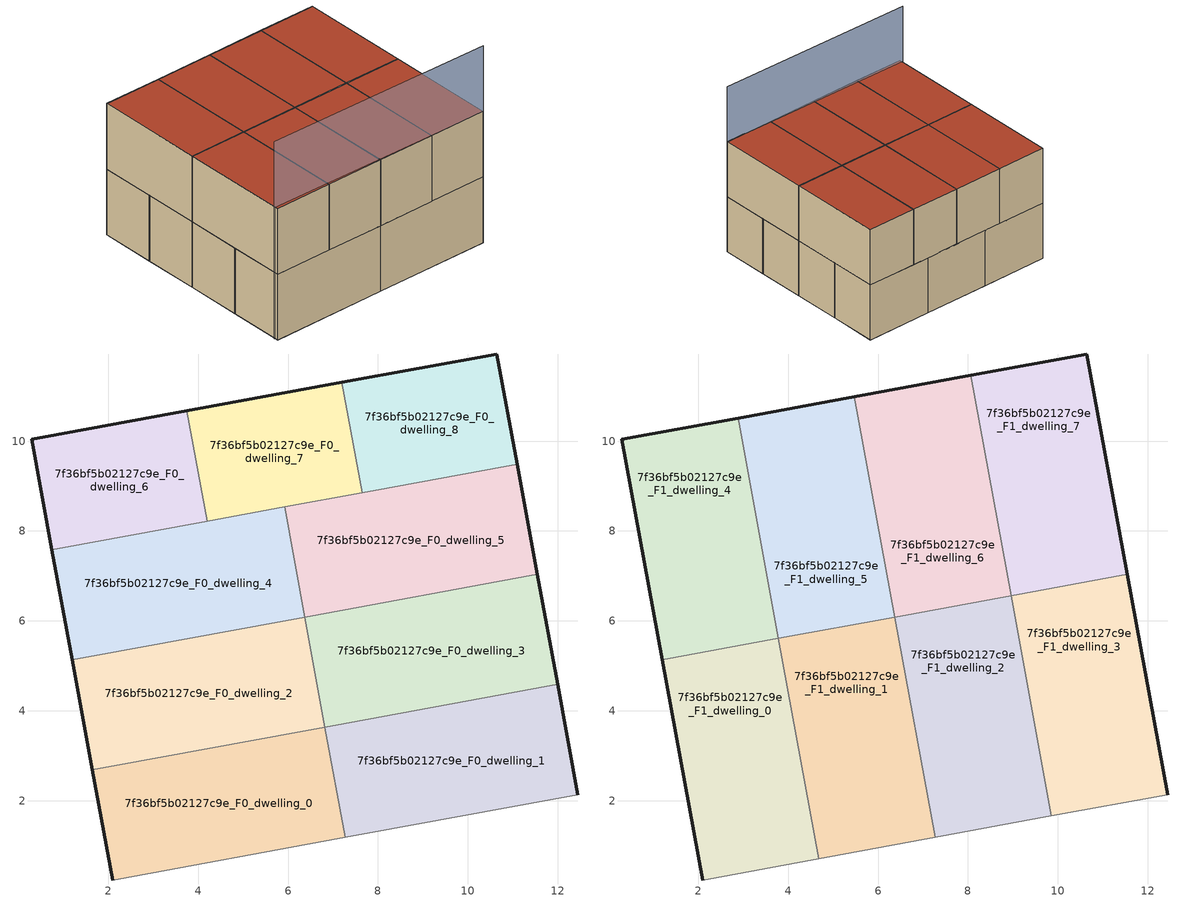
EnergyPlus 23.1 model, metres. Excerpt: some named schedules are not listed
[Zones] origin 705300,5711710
7f36bf5b02127c9e_F0_dwelling_0
 floor ground (EU_floor_Construction): 7.27,1.18 6.82,3.63 1.65,2.68 2.1,0.23 z0
 wall outside (EU_wall_Construction): 2.1,0.23 1.65,2.68 z0:3
 wall to 7f36bf5b02127c9e_F0_dwelling_1 (EU_wall_Construction): 6.82,3.63 7.27,1.18 z0:3
 wall adiabatic (EU_wall_Construction): 7.27,1.18 2.1,0.23 z0:3
 wall to 7f36bf5b02127c9e_F0_dwelling_2 (EU_wall_Construction): 1.65,2.68 6.82,3.63 z0:3
7f36bf5b02127c9e_F0_dwelling_1
 floor ground (EU_floor_Construction): 12.45,2.13 12,4.58 6.82,3.63 7.27,1.18 z0
 wall outside (EU_wall_Construction): 12,4.58 12.45,2.13 z0:3
 wall adiabatic (EU_wall_Construction): 12.45,2.13 7.27,1.18 z0:3
 wall to 7f36bf5b02127c9e_F0_dwelling_3 (EU_wall_Construction): 6.82,3.63 12,4.58 z0:3
7f36bf5b02127c9e_F0_dwelling_2
 floor ground (EU_floor_Construction): 6.82,3.63 6.37,6.09 1.2,5.13 1.65,2.68 z0
 wall outside (EU_wall_Construction): 1.65,2.68 1.2,5.13 z0:3
 wall to 7f36bf5b02127c9e_F0_dwelling_3 (EU_wall_Construction): 6.37,6.09 6.82,3.63 z0:3
 wall to 7f36bf5b02127c9e_F0_dwelling_4 (EU_wall_Construction): 1.2,5.13 6.37,6.09 z0:3
7f36bf5b02127c9e_F0_dwelling_3
 floor ground (EU_floor_Construction): 12,4.58 11.55,7.04 6.37,6.09 6.82,3.63 z0
 wall outside (EU_wall_Construction): 11.55,7.04 12,4.58 z0:3
 wall to 7f36bf5b02127c9e_F0_dwelling_5 (EU_wall_Construction): 6.37,6.09 11.55,7.04 z0:3
 ceiling adiabatic (EU_roof_Construction): 8.96,6.56 9.41,4.11 6.82,3.63 6.37,6.09 z3
7f36bf5b02127c9e_F0_dwelling_4
 floor ground (EU_floor_Construction): 6.37,6.09 5.92,8.54 0.75,7.59 1.2,5.13 z0
 wall outside (EU_wall_Construction): 1.2,5.13 0.75,7.59 z0:3
 wall to 7f36bf5b02127c9e_F0_dwelling_5 (EU_wall_Construction): 5.92,8.54 6.37,6.09 z0:3
 wall to 7f36bf5b02127c9e_F0_dwelling_6 (EU_wall_Construction): 0.75,7.59 4.2,8.22 z0:3
 wall to 7f36bf5b02127c9e_F0_dwelling_7 (EU_wall_Construction): 4.2,8.22 5.92,8.54 z0:3
7f36bf5b02127c9e_F0_dwelling_5
 floor ground (EU_floor_Construction): 11.55,7.04 11.1,9.49 5.92,8.54 6.37,6.09 z0
 wall outside (EU_wall_Construction): 11.1,9.49 11.55,7.04 z0:3
 wall to 7f36bf5b02127c9e_F0_dwelling_8 (EU_wall_Construction): 7.65,8.85 11.1,9.49 z0:3
 wall to 7f36bf5b02127c9e_F0_dwelling_7 (EU_wall_Construction): 5.92,8.54 7.65,8.85 z0:3
7f36bf5b02127c9e_F0_dwelling_6
 floor ground (EU_floor_Construction): 4.2,8.22 3.75,10.67 0.3,10.04 0.75,7.59 z0
 wall outside (EU_wall_Construction): 0.75,7.59 0.3,10.04 3.75,10.67 z0:3
 wall to 7f36bf5b02127c9e_F0_dwelling_7 (EU_wall_Construction): 3.75,10.67 4.2,8.22 z0:3
7f36bf5b02127c9e_F0_dwelling_7
 floor ground (EU_floor_Construction): 7.65,8.85 7.2,11.3 3.75,10.67 4.2,8.22 z0
 wall outside (EU_wall_Construction): 3.75,10.67 7.2,11.3 z0:3
 wall to 7f36bf5b02127c9e_F0_dwelling_8 (EU_wall_Construction): 7.2,11.3 7.65,8.85 z0:3
7f36bf5b02127c9e_F0_dwelling_8
 floor ground (EU_floor_Construction): 11.1,9.49 10.65,11.94 7.2,11.3 7.65,8.85 z0
 wall outside (EU_wall_Construction): 7.2,11.3 10.65,11.94 11.1,9.49 z0:3
7f36bf5b02127c9e_F1_dwelling_0
 floor to 7f36bf5b02127c9e_F0_dwelling_0 (EU_floor_Construction): 4.68,0.71 4.23,3.16 1.65,2.68 2.1,0.23 z3
 floor to 7f36bf5b02127c9e_F0_dwelling_2 (EU_floor_Construction): 4.23,3.16 3.78,5.61 1.2,5.13 1.65,2.68 z3
 wall outside (EU_wall_Construction): 2.1,0.23 1.2,5.13 z3:6
 wall to 7f36bf5b02127c9e_F1_dwelling_1 (EU_wall_Construction): 3.78,5.61 4.68,0.71 z3:6
 wall adiabatic (EU_wall_Construction): 4.68,0.71 2.1,0.23 z3:6
 wall to 7f36bf5b02127c9e_F1_dwelling_4 (EU_wall_Construction): 1.2,5.13 3.78,5.61 z3:6
 roof outside (EU_roof_Construction): 3.78,5.61 4.68,0.71 2.1,0.23 1.2,5.13 z6
7f36bf5b02127c9e_F1_dwelling_1
 floor to 7f36bf5b02127c9e_F0_dwelling_2 (EU_floor_Construction): 6.82,3.63 6.37,6.09 1.2,5.13 3.78,5.61 4.23,3.16 z3
 floor to 7f36bf5b02127c9e_F0_dwelling_0 (EU_floor_Construction): 7.27,1.18 6.82,3.63 4.23,3.16 4.68,0.71 z3
 wall to 7f36bf5b02127c9e_F1_dwelling_2 (EU_wall_Construction): 6.37,6.09 7.27,1.18 z3:6
 wall adiabatic (EU_wall_Construction): 7.27,1.18 4.68,0.71 / 1.2,5.13 3.78,5.61 z3:6
 wall to 7f36bf5b02127c9e_F1_dwelling_5 (EU_wall_Construction): 3.78,5.61 6.37,6.09 z3:6
 roof outside (EU_roof_Construction): 6.37,6.09 7.27,1.18 4.68,0.71 3.78,5.61 1.2,5.13 z6
7f36bf5b02127c9e_F1_dwelling_2
 floor adiabatic (EU_floor_Construction): 9.41,4.11 8.96,6.56 6.37,6.09 6.82,3.63 z3
 floor to 7f36bf5b02127c9e_F0_dwelling_1 (EU_floor_Construction): 9.86,1.66 9.41,4.11 6.82,3.63 7.27,1.18 z3
 wall to 7f36bf5b02127c9e_F1_dwelling_3 (EU_wall_Construction): 8.96,6.56 9.86,1.66 z3:6
 wall adiabatic (EU_wall_Construction): 9.86,1.66 7.27,1.18 z3:6
 wall to 7f36bf5b02127c9e_F1_dwelling_6 (EU_wall_Construction): 6.37,6.09 8.96,6.56 z3:6
 roof outside (EU_roof_Construction): 8.96,6.56 9.86,1.66 7.27,1.18 6.37,6.09 z6
7f36bf5b02127c9e_F1_dwelling_3
 floor to 7f36bf5b02127c9e_F0_dwelling_1 (EU_floor_Construction): 12.45,2.13 12,4.58 9.41,4.11 9.86,1.66 z3
 floor to 7f36bf5b02127c9e_F0_dwelling_3 (EU_floor_Construction): 12,4.58 11.55,7.04 8.96,6.56 9.41,4.11 z3
 wall outside (EU_wall_Construction): 11.55,7.04 12.45,2.13 z3:6
 wall adiabatic (EU_wall_Construction): 12.45,2.13 9.86,1.66 z3:6
 wall to 7f36bf5b02127c9e_F1_dwelling_7 (EU_wall_Construction): 8.96,6.56 11.55,7.04 z3:6
 roof outside (EU_roof_Construction): 11.55,7.04 12.45,2.13 9.86,1.66 8.96,6.56 z6
7f36bf5b02127c9e_F1_dwelling_4
 floor to 7f36bf5b02127c9e_F0_dwelling_6 (EU_floor_Construction): 3.33,8.06 2.88,10.51 0.3,10.04 0.75,7.59 z3
 floor to 7f36bf5b02127c9e_F0_dwelling_4 (EU_floor_Construction): 3.78,5.61 3.33,8.06 0.75,7.59 1.2,5.13 z3
 wall outside (EU_wall_Construction): 1.2,5.13 0.3,10.04 2.88,10.51 z3:6
 wall to 7f36bf5b02127c9e_F1_dwelling_5 (EU_wall_Construction): 2.88,10.51 3.78,5.61 z3:6
 roof outside (EU_roof_Construction): 2.88,10.51 3.78,5.61 1.2,5.13 0.3,10.04 z6
7f36bf5b02127c9e_F1_dwelling_5
 floor to 7f36bf5b02127c9e_F0_dwelling_4 (EU_floor_Construction): 6.37,6.09 5.92,8.54 3.33,8.06 3.78,5.61 z3
 floor to 7f36bf5b02127c9e_F0_dwelling_6 (EU_floor_Construction): 4.2,8.22 3.75,10.67 2.88,10.51 3.33,8.06 z3
 floor to 7f36bf5b02127c9e_F0_dwelling_7 (EU_floor_Construction): 5.92,8.54 5.47,10.99 3.75,10.67 4.2,8.22 z3
 wall outside (EU_wall_Construction): 2.88,10.51 5.47,10.99 z3:6
 wall to 7f36bf5b02127c9e_F1_dwelling_6 (EU_wall_Construction): 5.47,10.99 6.37,6.09 z3:6
 roof outside (EU_roof_Construction): 5.47,10.99 6.37,6.09 3.78,5.61 2.88,10.51 z6
7f36bf5b02127c9e_F1_dwelling_6
 floor to 7f36bf5b02127c9e_F0_dwelling_5 (EU_floor_Construction): 8.96,6.56 8.51,9.01 5.92,8.54 6.37,6.09 z3
 floor to 7f36bf5b02127c9e_F0_dwelling_7 (EU_floor_Construction): 7.65,8.85 7.2,11.3 5.47,10.99 5.92,8.54 z3
 floor to 7f36bf5b02127c9e_F0_dwelling_8 (EU_floor_Construction): 8.51,9.01 8.06,11.46 7.2,11.3 7.65,8.85 z3
 wall outside (EU_wall_Construction): 5.47,10.99 8.06,11.46 z3:6
 wall to 7f36bf5b02127c9e_F1_dwelling_7 (EU_wall_Construction): 8.06,11.46 8.96,6.56 z3:6
 roof outside (EU_roof_Construction): 8.06,11.46 8.96,6.56 6.37,6.09 5.47,10.99 z6
7f36bf5b02127c9e_F1_dwelling_7
 floor to 7f36bf5b02127c9e_F0_dwelling_8 (EU_floor_Construction): 11.1,9.49 10.65,11.94 8.06,11.46 8.51,9.01 z3
 floor to 7f36bf5b02127c9e_F0_dwelling_5 (EU_floor_Construction): 11.55,7.04 11.1,9.49 8.51,9.01 8.96,6.56 z3
 wall outside (EU_wall_Construction): 8.06,11.46 10.65,11.94 11.55,7.04 z3:6
 roof outside (EU_roof_Construction): 10.65,11.94 11.55,7.04 8.96,6.56 8.06,11.46 z6
shading: 2.03,0.38 12.45,2.13 z0:9
[Building]
EU S2 Campaign: North Axis=0; Terrain=City; Solar Distribution=FullExterior
[Site:Location]
London: Latitude=51.5; Longitude=-0.5; Time Zone=0; Elevation=25
[SizingPeriod:WeatherFileDays]
AnnualSizingPeriod: Begin Month=1; Begin Day of Month=1; End Month=12; End Day of Month=31; Day of Week for Start Day=Monday; Use Weather File Daylight Saving Period=No; Use Weather File Rain and Snow Indicators=No
[MATERIAL]
EU_InternalMass_Material: Roughness=MediumRough; Thickness=0.1; Conductivity=1; Density=1800; Specific Heat=900; Thermal Absorptance=0.9; Solar Absorptance=0.7; Visible Absorptance=0.7
[MATERIAL:NOMASS] Roughness=MediumRough; Thermal Absorptance=0.9; Solar Absorptance=0.7; Visible Absorptance=0.7
Name | Thermal Resistance
EU_wall_NoMass | 1.04674
EU_roof_NoMass | 4.32442
EU_floor_NoMass | 2.04616
[CONSTRUCTION]
EU_wall_Construction: EU_wall_NoMass
EU_roof_Construction: EU_roof_NoMass
EU_floor_Construction: EU_floor_NoMass
EU_InternalMass_Construction: EU_InternalMass_Material
[ZONE] Type=1; Multiplier=1; Ceiling Height=autocalculate; Floor Area=autocalculate; Part of Total Floor Area=Yes
Name | Volume
7f36bf5b02127c9e_F0_dwelling_0; 7f36bf5b02127c9e_F0_dwelling_1 | 39.3347
7f36bf5b02127c9e_F1_dwelling_0 | 39.3428
7f36bf5b02127c9e_F1_dwelling_1 | 39.3501
7f36bf5b02127c9e_F0_dwelling_2 | 39.3494
7f36bf5b02127c9e_F1_dwelling_2; 7f36bf5b02127c9e_F1_dwelling_6 | 39.3472
7f36bf5b02127c9e_F0_dwelling_3 | 39.3508
7f36bf5b02127c9e_F1_dwelling_3 | 39.342
7f36bf5b02127c9e_F0_dwelling_4 | 39.3435
7f36bf5b02127c9e_F1_dwelling_4; 7f36bf5b02127c9e_F1_dwelling_7 | 39.3486
7f36bf5b02127c9e_F0_dwelling_5 | 39.3413
7f36bf5b02127c9e_F1_dwelling_5 | 39.3464
7f36bf5b02127c9e_F0_dwelling_6 | 26.2412
7f36bf5b02127c9e_F0_dwelling_7 | 26.2288
7f36bf5b02127c9e_F0_dwelling_8 | 26.2346
[INTERNALMASS] Construction=EU_InternalMass_Construction
Name | Zone or ZoneList | Surface Area
7f36bf5b02127c9e_F0_dwelling_0_EU_InternalMass | 7f36bf5b02127c9e_F0_dwelling_0 | 13.1115
7f36bf5b02127c9e_F0_dwelling_1_EU_InternalMass | 7f36bf5b02127c9e_F0_dwelling_1 | 13.1115
7f36bf5b02127c9e_F0_dwelling_2_EU_InternalMass | 7f36bf5b02127c9e_F0_dwelling_2 | 13.1167
7f36bf5b02127c9e_F0_dwelling_3_EU_InternalMass | 7f36bf5b02127c9e_F0_dwelling_3 | 13.1167
7f36bf5b02127c9e_F0_dwelling_4_EU_InternalMass | 7f36bf5b02127c9e_F0_dwelling_4 | 13.1143
7f36bf5b02127c9e_F0_dwelling_5_EU_InternalMass | 7f36bf5b02127c9e_F0_dwelling_5 | 13.1139
7f36bf5b02127c9e_F0_dwelling_6_EU_InternalMass | 7f36bf5b02127c9e_F0_dwelling_6 | 8.74715
7f36bf5b02127c9e_F0_dwelling_7_EU_InternalMass | 7f36bf5b02127c9e_F0_dwelling_7 | 8.74275
7f36bf5b02127c9e_F0_dwelling_8_EU_InternalMass | 7f36bf5b02127c9e_F0_dwelling_8 | 8.7452
7f36bf5b02127c9e_F1_dwelling_0_EU_InternalMass | 7f36bf5b02127c9e_F1_dwelling_0 | 13.1139
7f36bf5b02127c9e_F1_dwelling_1_EU_InternalMass | 7f36bf5b02127c9e_F1_dwelling_1 | 13.1182
7f36bf5b02127c9e_F1_dwelling_2_EU_InternalMass | 7f36bf5b02127c9e_F1_dwelling_2 | 13.1156
7f36bf5b02127c9e_F1_dwelling_3_EU_InternalMass | 7f36bf5b02127c9e_F1_dwelling_3 | 13.1139
7f36bf5b02127c9e_F1_dwelling_4_EU_InternalMass | 7f36bf5b02127c9e_F1_dwelling_4 | 13.1156
7f36bf5b02127c9e_F1_dwelling_5_EU_InternalMass | 7f36bf5b02127c9e_F1_dwelling_5 | 13.1139
7f36bf5b02127c9e_F1_dwelling_6_EU_InternalMass | 7f36bf5b02127c9e_F1_dwelling_6 | 13.1156
7f36bf5b02127c9e_F1_dwelling_7_EU_InternalMass | 7f36bf5b02127c9e_F1_dwelling_7 | 13.1165
[OTHEREQUIPMENT] Fuel Type=Electricity; Design Level Calculation Method=Watts/Area; Power per Zone Floor Area=1; Fraction Latent=0; Fraction Radiant=0; Fraction Lost=0; Carbon Dioxide Generation Rate=0; EndUse Subcategory=EU_Step8_InternalGains
Name | Zone or ZoneList or Space or SpaceList | Schedule
EU_Step8_InternalGain_7f36bf5b02127c9e_F0_dwelling_0_f000 | 7f36bf5b02127c9e_F0_dwelling_0 | EU_Step8_GainSchedule_7f36bf5b02127c9e_F0_dwelling_0_f000
EU_Step8_InternalGain_7f36bf5b02127c9e_F0_dwelling_1_f000 | 7f36bf5b02127c9e_F0_dwelling_1 | EU_Step8_GainSchedule_7f36bf5b02127c9e_F0_dwelling_1_f000
EU_Step8_InternalGain_7f36bf5b02127c9e_F0_dwelling_2_f000 | 7f36bf5b02127c9e_F0_dwelling_2 | EU_Step8_GainSchedule_7f36bf5b02127c9e_F0_dwelling_2_f000
EU_Step8_InternalGain_7f36bf5b02127c9e_F0_dwelling_3_f000 | 7f36bf5b02127c9e_F0_dwelling_3 | EU_Step8_GainSchedule_7f36bf5b02127c9e_F0_dwelling_3_f000
EU_Step8_InternalGain_7f36bf5b02127c9e_F0_dwelling_4_f000 | 7f36bf5b02127c9e_F0_dwelling_4 | EU_Step8_GainSchedule_7f36bf5b02127c9e_F0_dwelling_4_f000
EU_Step8_InternalGain_7f36bf5b02127c9e_F0_dwelling_5_f000 | 7f36bf5b02127c9e_F0_dwelling_5 | EU_Step8_GainSchedule_7f36bf5b02127c9e_F0_dwelling_5_f000
EU_Step8_InternalGain_7f36bf5b02127c9e_F0_dwelling_6_f000 | 7f36bf5b02127c9e_F0_dwelling_6 | EU_Step8_GainSchedule_7f36bf5b02127c9e_F0_dwelling_6_f000
EU_Step8_InternalGain_7f36bf5b02127c9e_F0_dwelling_7_f000 | 7f36bf5b02127c9e_F0_dwelling_7 | EU_Step8_GainSchedule_7f36bf5b02127c9e_F0_dwelling_7_f000
EU_Step8_InternalGain_7f36bf5b02127c9e_F0_dwelling_8_f000 | 7f36bf5b02127c9e_F0_dwelling_8 | EU_Step8_GainSchedule_7f36bf5b02127c9e_F0_dwelling_8_f000
EU_Step8_InternalGain_7f36bf5b02127c9e_F1_dwelling_0_f000 | 7f36bf5b02127c9e_F1_dwelling_0 | EU_Step8_GainSchedule_7f36bf5b02127c9e_F1_dwelling_0_f000
EU_Step8_InternalGain_7f36bf5b02127c9e_F1_dwelling_1_f000 | 7f36bf5b02127c9e_F1_dwelling_1 | EU_Step8_GainSchedule_7f36bf5b02127c9e_F1_dwelling_1_f000
EU_Step8_InternalGain_7f36bf5b02127c9e_F1_dwelling_2_f000 | 7f36bf5b02127c9e_F1_dwelling_2 | EU_Step8_GainSchedule_7f36bf5b02127c9e_F1_dwelling_2_f000
EU_Step8_InternalGain_7f36bf5b02127c9e_F1_dwelling_3_f000 | 7f36bf5b02127c9e_F1_dwelling_3 | EU_Step8_GainSchedule_7f36bf5b02127c9e_F1_dwelling_3_f000
EU_Step8_InternalGain_7f36bf5b02127c9e_F1_dwelling_4_f000 | 7f36bf5b02127c9e_F1_dwelling_4 | EU_Step8_GainSchedule_7f36bf5b02127c9e_F1_dwelling_4_f000
EU_Step8_InternalGain_7f36bf5b02127c9e_F1_dwelling_5_f000 | 7f36bf5b02127c9e_F1_dwelling_5 | EU_Step8_GainSchedule_7f36bf5b02127c9e_F1_dwelling_5_f000
EU_Step8_InternalGain_7f36bf5b02127c9e_F1_dwelling_6_f000 | 7f36bf5b02127c9e_F1_dwelling_6 | EU_Step8_GainSchedule_7f36bf5b02127c9e_F1_dwelling_6_f000
EU_Step8_InternalGain_7f36bf5b02127c9e_F1_dwelling_7_f000 | 7f36bf5b02127c9e_F1_dwelling_7 | EU_Step8_GainSchedule_7f36bf5b02127c9e_F1_dwelling_7_f000
[ZONEVENTILATION:DESIGNFLOWRATE] Schedule=EU_AlwaysOn; Design Flow Rate Calculation Method=AirChanges/Hour; Air Changes per Hour=0.488719; Ventilation Type=Natural; Fan Pressure Rise=0; Fan Total Efficiency=1; Constant Term Coefficient=1; Temperature Term Coefficient=0; Velocity Term Coefficient=0; Velocity Squared Term Coefficient=0; Minimum Indoor Temperature=-100; Maximum Indoor Temperature=100; Delta Temperature=-100; Minimum Outdoor Temperature=-100; Maximum Outdoor Temperature=100; Maximum Wind Speed=40
Name | Zone or ZoneList or Space or SpaceList
EU_ConstantAir_7f36bf5b02127c9e_F0_dwelling_0 | 7f36bf5b02127c9e_F0_dwelling_0
EU_ConstantAir_7f36bf5b02127c9e_F0_dwelling_1 | 7f36bf5b02127c9e_F0_dwelling_1
EU_ConstantAir_7f36bf5b02127c9e_F0_dwelling_2 | 7f36bf5b02127c9e_F0_dwelling_2
EU_ConstantAir_7f36bf5b02127c9e_F0_dwelling_3 | 7f36bf5b02127c9e_F0_dwelling_3
EU_ConstantAir_7f36bf5b02127c9e_F0_dwelling_4 | 7f36bf5b02127c9e_F0_dwelling_4
EU_ConstantAir_7f36bf5b02127c9e_F0_dwelling_5 | 7f36bf5b02127c9e_F0_dwelling_5
EU_ConstantAir_7f36bf5b02127c9e_F0_dwelling_6 | 7f36bf5b02127c9e_F0_dwelling_6
EU_ConstantAir_7f36bf5b02127c9e_F0_dwelling_7 | 7f36bf5b02127c9e_F0_dwelling_7
EU_ConstantAir_7f36bf5b02127c9e_F0_dwelling_8 | 7f36bf5b02127c9e_F0_dwelling_8
EU_ConstantAir_7f36bf5b02127c9e_F1_dwelling_0 | 7f36bf5b02127c9e_F1_dwelling_0
EU_ConstantAir_7f36bf5b02127c9e_F1_dwelling_1 | 7f36bf5b02127c9e_F1_dwelling_1
EU_ConstantAir_7f36bf5b02127c9e_F1_dwelling_2 | 7f36bf5b02127c9e_F1_dwelling_2
EU_ConstantAir_7f36bf5b02127c9e_F1_dwelling_3 | 7f36bf5b02127c9e_F1_dwelling_3
EU_ConstantAir_7f36bf5b02127c9e_F1_dwelling_4 | 7f36bf5b02127c9e_F1_dwelling_4
EU_ConstantAir_7f36bf5b02127c9e_F1_dwelling_5 | 7f36bf5b02127c9e_F1_dwelling_5
EU_ConstantAir_7f36bf5b02127c9e_F1_dwelling_6 | 7f36bf5b02127c9e_F1_dwelling_6
EU_ConstantAir_7f36bf5b02127c9e_F1_dwelling_7 | 7f36bf5b02127c9e_F1_dwelling_7
[HVACTEMPLATE:THERMOSTAT] Constant Heating Setpoint=20; Constant Cooling Setpoint=50
EU_HeatOnly_7f36bf5b02127c9e_F0_dwelling_0; EU_HeatOnly_7f36bf5b02127c9e_F0_dwelling_1; EU_HeatOnly_7f36bf5b02127c9e_F0_dwelling_2; EU_HeatOnly_7f36bf5b02127c9e_F0_dwelling_3; EU_HeatOnly_7f36bf5b02127c9e_F0_dwelling_4; EU_HeatOnly_7f36bf5b02127c9e_F0_dwelling_5; EU_HeatOnly_7f36bf5b02127c9e_F0_dwelling_6; EU_HeatOnly_7f36bf5b02127c9e_F0_dwelling_7; EU_HeatOnly_7f36bf5b02127c9e_F0_dwelling_8; EU_HeatOnly_7f36bf5b02127c9e_F1_dwelling_0; EU_HeatOnly_7f36bf5b02127c9e_F1_dwelling_1; EU_HeatOnly_7f36bf5b02127c9e_F1_dwelling_2; EU_HeatOnly_7f36bf5b02127c9e_F1_dwelling_3; EU_HeatOnly_7f36bf5b02127c9e_F1_dwelling_4; EU_HeatOnly_7f36bf5b02127c9e_F1_dwelling_5; EU_HeatOnly_7f36bf5b02127c9e_F1_dwelling_6; EU_HeatOnly_7f36bf5b02127c9e_F1_dwelling_7
[HVACTEMPLATE:ZONE:IDEALLOADSAIRSYSTEM] System Availability Schedule=EU_AlwaysOn; Maximum Heating Supply Air Temperature=50; Minimum Cooling Supply Air Temperature=13; Maximum Heating Supply Air Humidity Ratio=0.0156; Minimum Cooling Supply Air Humidity Ratio=0.0077; Heating Limit=NoLimit; Cooling Limit=NoLimit; Heating Availability Schedule=EU_AlwaysOn; Cooling Availability Schedule=EU_CoolingOff; Dehumidification Control Type=ConstantSensibleHeatRatio; Cooling Sensible Heat Ratio=0.7; Dehumidification Setpoint=60; Humidification Control Type=None; Humidification Setpoint=30; Outdoor Air Method=None; Outdoor Air Flow Rate per Person=0.00944; Outdoor Air Flow Rate per Zone Floor Area=0; Outdoor Air Flow Rate per Zone=0; Demand Controlled Ventilation Type=None; Outdoor Air Economizer Type=NoEconomizer; Heat Recovery Type=None; Sensible Heat Recovery Effectiveness=0.7; Latent Heat Recovery Effectiveness=0.65
Name | Template Thermostat
7f36bf5b02127c9e_F0_dwelling_0 | EU_HeatOnly_7f36bf5b02127c9e_F0_dwelling_0
7f36bf5b02127c9e_F0_dwelling_1 | EU_HeatOnly_7f36bf5b02127c9e_F0_dwelling_1
7f36bf5b02127c9e_F0_dwelling_2 | EU_HeatOnly_7f36bf5b02127c9e_F0_dwelling_2
